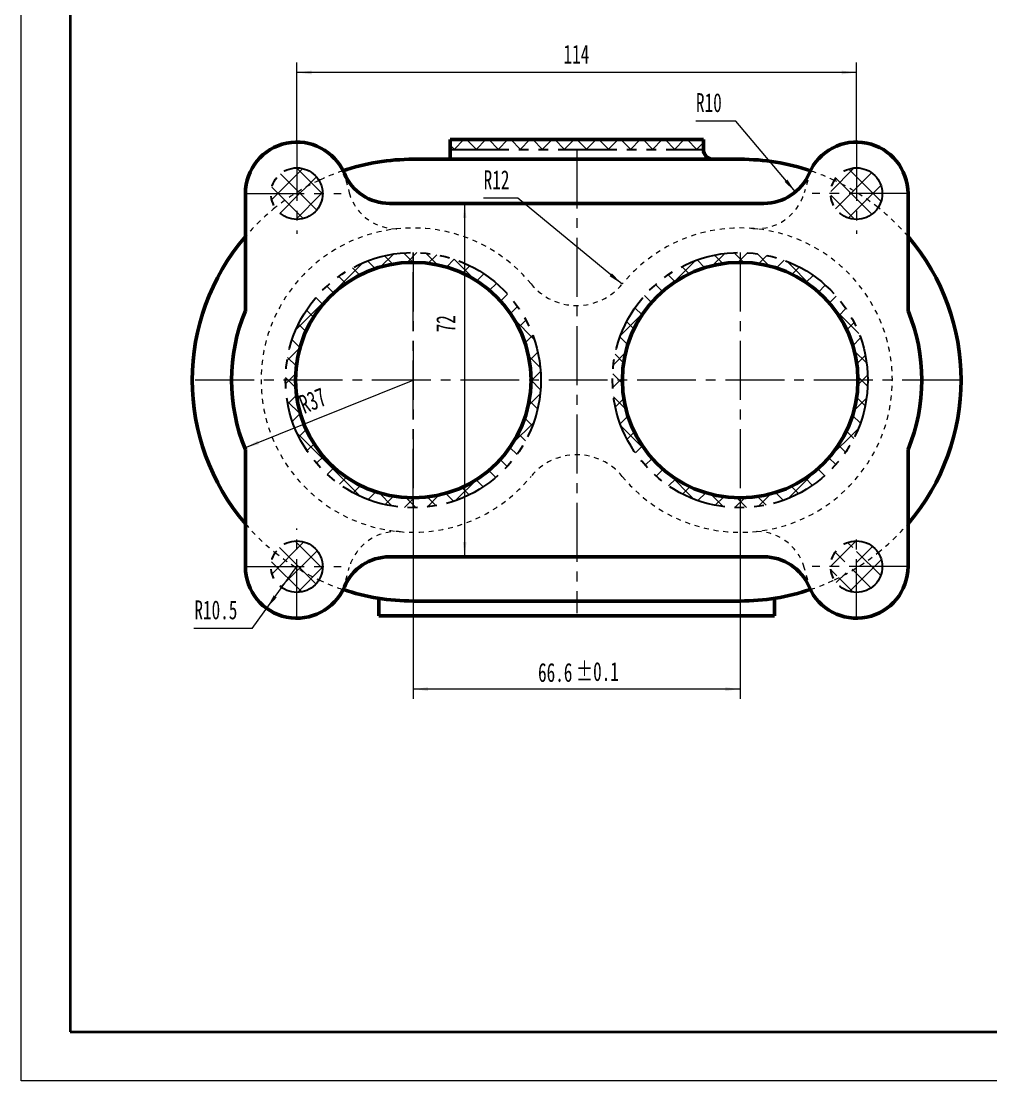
# Model space of a CAD drawing. Header units: millimetres. Extents: x -297 to 297, y -210 to 210.
# Drawn here: x -297 to -99.5, y -210 to 5.9 of the extents above; entities that cross this region are included whole.
import ezdxf

# ---------------------------------------------------------------- set-up
doc = ezdxf.new("R2010")
doc.units = ezdxf.units.MM
for name, pattern in [('双点画线', [22, 12, -2, 2, -2, 2, -2]), ('点画线', [18, 12, -2, 2, -2]), ('虚线', [2, 1, -1])]:
    doc.linetypes.add(name, pattern=pattern)
doc.layers.get('0').update_dxf_attribs({"lineweight": 35})
for name, color, linetype, lineweight in [('EB0', 7, 'Continuous', 35), ('中心线层', 1, '点画线', 18), ('剖面线层', 7, 'Continuous', 18), ('尺寸线层', 7, 'Continuous', 18), ('虚线层', 6, '虚线', 18)]:
    doc.layers.add(name, color=color, linetype=linetype, lineweight=lineweight)
doc.styles.add('标准', font='', dxfattribs={"width": 0.667})
doc.styles.get('标准').set_extended_font_data('宋体')
doc.dimstyles.new('标准', dxfattribs={"dimtxt": 3.853125, "dimasz": 3, "dimexe": 2, "dimexo": 0, "dimgap": 1.672723958333334, "dimtad": 1, "dimdec": 3, "dimdsep": 46, "dimtxsty": '标准', "dimblk": '_CAXARROW', "dimcen": 0, "dimdle": 5, "dimclrd": 256, "dimclre": 256, "dimclrt": 256, "dimazin": 2, "dimtfac": 0.7071067811865475, "dimtdec": 3, "dimtofl": 0, "dimtmove": 0, "dimatfit": 3, "dimfxl": 0, "dimfrac": 2, "dimtolj": 1, "dimtzin": 0, "dimlwd": 18, "dimarcsym": 0})
pattern_1 = [(45, (0, 0), (-2.245064030267288, 2.245064030267288), []), (135, (0, 0), (-2.245064030267288, -2.245064030267288), [])]

# ---------------------------------------------------------------- blocks, each defined once
blk = doc.blocks.new('*X22')
at = {"layer": '尺寸线层', "linetype": 'Continuous', "lineweight": 18, "char_height": 3.853125, "attachment_point": 1, "line_spacing_factor": 1.150569886022796, "style": '标准'}
for s, insert, width in [('\\T1.001;66.6', (-191.7172227302836, -124.867371234686), 31.84460674499999), ('\\T1.001;%%P0.1', (-183.9998092852836, -124.674714984686), 18.28676548)]:
    blk.add_mtext(s, dxfattribs=dict(at, insert=insert, width=width))
blk = doc.blocks.new('*X21')
at = {"layer": '尺寸线层', "linetype": 'Continuous', "lineweight": 18, "transparency": 16777216}
for points in [[(-217.1417338565336, -130.1922699163266), (-214.1417338565336, -130.5672699163266), (-214.1417338565336, -129.8172699163266)], [(-150.5417338565335, -130.1922699163266), (-153.5417338565335, -130.5672699163266), (-153.5417338565335, -129.8172699163266)]]:
    blk.add_hatch(color=256, dxfattribs=at).paths.add_polyline_path(points, flags=0)
for p, q in [((-217.1417338565337, -93.24681966565704), (-217.1417338565336, -132.1922699163266)), ((-150.5417338565336, -93.246819665657), (-150.5417338565335, -132.1922699163266)), ((-150.5417338565335, -130.1922699163266), (-217.1417338565336, -130.1922699163266))]:
    blk.add_line(p, q, dxfattribs=at)
blk.add_blockref('*X22', (0, 0), dxfattribs=at)
blk = doc.blocks.new('_CAXARROW')
blk.add_hatch(color=256).paths.add_polyline_path([(0, 0), (-1, 0.125), (-1, -0.125)], flags=0)
blk = doc.blocks.new('*X23')
at = {"layer": '尺寸线层', "linetype": 'Continuous', "lineweight": 18, "transparency": 16777216}
for points in [[(-206.6666531457783, -31.24681966565728), (-206.2916531457783, -34.24681966565728), (-207.0416531457783, -34.24681966565728)], [(-206.6666531457783, -103.2468196656573), (-206.2916531457783, -100.2468196656573), (-207.0416531457783, -100.2468196656573)]]:
    blk.add_hatch(color=256, dxfattribs=at).paths.add_polyline_path(points, flags=0)
for p, q in [((-208.6017625706378, -31.24681966565727), (-204.6666531457783, -31.24681966565728)), ((-206.6666531457783, -31.24681966565728), (-206.6666531457783, -103.2468196656573)), ((-208.6017625706378, -103.2468196656573), (-204.6666531457783, -103.2468196656573))]:
    blk.add_line(p, q, dxfattribs=at)
at = {"layer": '尺寸线层', "linetype": 'Continuous', "lineweight": 18, "transparency": 16777216, "insert": (-210.5208768957783, -55.75856621032787), "char_height": 3.853125, "width": 4.800138869999984, "attachment_point": 5, "rotation": 90, "line_spacing_factor": 1.150569886022796, "style": '标准'}
blk.add_mtext('\\T1.001;72', dxfattribs=at)
blk = doc.blocks.new('*X24')
at = {"layer": '尺寸线层', "linetype": 'Continuous', "lineweight": 18, "transparency": 16777216}
blk.add_hatch(color=256, dxfattribs=at).paths.add_polyline_path([(-174.5917989338237, -47.68637805356686), (-177.1431739510781, -46.06430822728629), (-176.6653913779243, -45.4861872946169)], flags=0)
for p, q in [((-195.8024850600407, -30.15700725401923), (-202.7996049291037, -30.15700725401922)), ((-174.5917989338237, -47.68637805356686), (-195.8024850600407, -30.15700725401923))]:
    blk.add_line(p, q, dxfattribs=at)
at = {"layer": '尺寸线层', "linetype": 'Continuous', "lineweight": 18, "transparency": 16777216, "insert": (-200.1664586791038, -26.41700725401923), "char_height": 3.853125, "width": 7.694168911874996, "attachment_point": 5, "line_spacing_factor": 1.150569886022796, "style": '标准'}
blk.add_mtext('\\T1.001;R12', dxfattribs=at)
blk = doc.blocks.new('*X25')
at = {"layer": '尺寸线层', "linetype": 'Continuous', "lineweight": 18, "transparency": 16777216}
blk.add_hatch(color=256, dxfattribs=at).paths.add_polyline_path([(-247.0136546957333, -113.7413704574677), (-245.5536255556695, -111.0939302012646), (-244.946871927683, -111.5347816897789)], flags=0)
for q in [(-240.8417338565336, -105.2468196656569), (-261.7993270359334, -117.8149704162264)]:
    blk.add_line((-249.9734270359334, -117.8149704162264), q, dxfattribs=at)
at = {"layer": '尺寸线层', "linetype": 'Continuous', "lineweight": 18, "transparency": 16777216, "insert": (-257.3346007859334, -114.0749704162264), "char_height": 3.853125, "width": 13.18239165187498, "attachment_point": 5, "line_spacing_factor": 1.150569886022796, "style": '标准'}
blk.add_mtext('\\T1.001;R10.5', dxfattribs=at)
blk = doc.blocks.new('*X26')
at = {"layer": '尺寸线层', "linetype": 'Continuous', "lineweight": 18, "transparency": 16777216}
blk.add_hatch(color=256, dxfattribs=at).paths.add_polyline_path([(-251.4642148585403, -81.06591145444287), (-248.8213693562378, -79.59758156951948), (-248.541252630789, -80.29330753577622)], flags=0)
blk.add_line((-251.4642148585403, -81.06591145444287), (-217.1417338565411, -67.24681966563749), dxfattribs=at)
at = {"layer": '尺寸线层', "linetype": 'Continuous', "lineweight": 18, "transparency": 16777216, "insert": (-237.6335203736655, -71.42245209101615), "char_height": 3.853125, "width": 10.0038489094844, "attachment_point": 5, "rotation": 21.93095253838497, "line_spacing_factor": 1.150569886022796, "style": '标准'}
blk.add_mtext('\\T1.001;R37', dxfattribs=at)
blk = doc.blocks.new('*X27')
at = {"layer": '尺寸线层', "linetype": 'Continuous', "lineweight": 18, "transparency": 16777216}
blk.add_hatch(color=256, dxfattribs=at).paths.add_polyline_path([(-139.2866482664675, -28.90575859563722), (-141.5027598908138, -26.84919002920494), (-140.9283395783275, -26.36696466217916)], flags=0)
for p, q in [((-151.4035849194601, -14.47222810445392), (-159.5663249194602, -14.47222810445392)), ((-139.2866482664675, -28.90575859563722), (-151.4035849194601, -14.47222810445392))]:
    blk.add_line(p, q, dxfattribs=at)
at = {"layer": '尺寸线层', "linetype": 'Continuous', "lineweight": 18, "transparency": 16777216, "insert": (-156.9117617163352, -10.73222810445392), "char_height": 3.853125, "width": 7.75841977124999, "attachment_point": 5, "line_spacing_factor": 1.150569886022796, "style": '标准'}
blk.add_mtext('\\T1.001;R10', dxfattribs=at)
blk = doc.blocks.new('*X28')
at = {"layer": '尺寸线层', "linetype": 'Continuous', "lineweight": 18, "transparency": 16777216}
for points in [[(-240.8417338565342, -4.564172406990119), (-237.8417338565342, -4.939172406989856), (-237.8417338565342, -4.189172406989856)], [(-126.8417338565357, -4.564172406980129), (-129.8417338565356, -4.939172406980392), (-129.8417338565357, -4.189172406980392)]]:
    blk.add_hatch(color=256, dxfattribs=at).paths.add_polyline_path(points, flags=0)
for p, q in [((-240.8417338565329, -18.74681966565709), (-240.8417338565343, -2.564172406990121)), ((-126.8417338565344, -18.7468196656572), (-126.8417338565358, -2.564172406980127)), ((-126.8417338565357, -4.564172406980129), (-240.8417338565342, -4.564172406990119))]:
    blk.add_line(p, q, dxfattribs=at)
at = {"layer": '尺寸线层', "linetype": 'Continuous', "lineweight": 18, "transparency": 16777216, "insert": (-183.9059897159102, -0.8241724069851237), "char_height": 3.853125, "width": 7.415748521250009, "attachment_point": 5, "line_spacing_factor": 1.150569886022796, "style": '标准'}
blk.add_mtext('\\T1.001;114', dxfattribs=at)

msp = doc.modelspace()

# ---------------------------------------------------------------- hatches: boundary and pattern name
at = {"layer": '剖面线层', "linetype": 'Continuous', "lineweight": 18}
h = msp.add_hatch(dxfattribs=at)
h.set_pattern_fill('ANSI37', color=256, style=0)
h.set_pattern_definition(pattern_1)
edge = h.paths.add_edge_path(flags=0)
edge.add_line((-183.8417338565337, -20.24681966567574), (-209.6417338565336, -20.24681966565709))
edge.add_line((-158.0417338565337, -20.24681966569437), (-183.8417338565337, -20.24681966567574))
edge.add_line((-158.0417338565337, -18.24681966565709), (-158.0417338565337, -20.24681966569437))
edge.add_line((-209.6417338565336, -18.24681966565709), (-158.0417338565337, -18.24681966565709))
edge.add_line((-209.6417338565336, -20.24681966565709), (-209.6417338565336, -18.24681966565709))
h = msp.add_hatch(dxfattribs=at)
h.set_pattern_fill('ANSI37', color=256, style=0)
h.set_pattern_definition(pattern_1)
edge = h.paths.add_edge_path(flags=0)
edge.add_line((-240.841733856533, -29.24681966565704), (-241.2456754429214, -29.24681966565704))
edge.add_line((-240.8417338565329, -28.99358450835541), (-240.841733856533, -29.24681966565704))
edge.add_arc((-217.1417338561619, -67.24681966624759), 45.00000000069541, 121.7805103451318, 122.3875385330901)
edge.add_arc((-240.8417338565336, -29.24681966565722), 5.249999999999982, 269.9999999999898, 359.9999999999923)
edge.add_line((-240.8417338565339, -29.24681966565702), (-235.5917338565337, -29.24681966565702))
edge.add_line((-240.8417338565346, -34.4968196656572), (-240.8417338565339, -29.24681966565702))
edge.add_arc((-240.8417338565337, -29.2468196656572), 5.249999999999665, 212.956701634338, 270)
edge.add_line((-240.8417338565338, -29.24681966565702), (-240.8417338565346, -34.4968196656572))
edge.add_line((-241.2456754429214, -29.24681966565703), (-240.8417338565338, -29.24681966565702))
edge.add_arc((-217.1417338565358, -67.24681966565421), 44.99999999999638, 122.3875385330921, 128.6498673587593)
edge.add_arc((-217.1417338565358, -67.24681966565421), 44.99999999999638, 122.3875385330921, 128.6498673587593)
edge.add_line((-246.0917338565337, -29.24681966565703), (-241.2456754429214, -29.24681966565703))
edge.add_arc((-240.8417338565334, -29.24681966565712), 5.250000000000284, 180.0000000000007, 212.9567016343387)
edge = h.paths.add_edge_path(flags=0)
edge.add_line((-241.245675442916, -29.24681966565703), (-246.0917338565337, -29.24681966565703))
edge.add_arc((-217.1417338567144, -67.24681966536856), 44.9999999996566, 121.7805103451232, 122.3875385330893)
edge.add_line((-240.8417338565329, -23.9968196656572), (-240.8417338565329, -28.99358450835609))
edge.add_arc((-240.8417338565337, -29.24681966565719), 5.249999999999989, 89.99999999999007, 179.9999999999871)
edge = h.paths.add_edge_path(flags=0)
edge.add_arc((-217.1417338565335, -67.24681966565643), 44.99999999999991, 115.252410039859, 121.7805103451236)
edge.add_arc((-240.8417338565337, -29.24681966565714), 5.250000000002968, 30.94557576428099, 90.00000000000033)
edge.add_line((-240.8417338565336, -28.99358450835545), (-240.8417338565329, -23.9968196656572))
edge = h.paths.add_edge_path(flags=0)
edge.add_line((-240.8417338565332, -105.246819665657), (-240.8417338565332, -105.5000548229608))
edge.add_line((-241.2456754429214, -105.246819665657), (-240.8417338565332, -105.246819665657))
edge.add_arc((-217.1417338568693, -67.24681966618914), 44.99999999937083, 237.6124614669056, 238.2194896548831)
edge.add_arc((-240.8417338565336, -105.2468196656568), 5.249999999999976, 329.054424235718, 359.9999999999965)
edge.add_line((-240.8417338565333, -105.246819665657), (-235.5917338565337, -105.246819665657))
edge.add_line((-240.8417338565333, -105.5000548229609), (-240.8417338565333, -105.246819665657))
edge.add_arc((-217.1417338565308, -67.24681966565254), 45.0000000000049, 238.2194896548781, 244.7475899601355)
edge.add_arc((-240.8417338565338, -105.2468196656568), 5.249999999999957, 270.0000000000065, 329.0544242357254)
edge.add_arc((-217.1417338565317, -67.24681966565403), 45.00000000000327, 238.2194896548779, 244.7475899601355)
edge.add_line((-240.8417338565331, -110.4968196656567), (-240.8417338565333, -105.5000548229609))
edge.add_line((-240.8417338565333, -105.5000548229609), (-240.8417338565333, -110.4968196656567))
edge.add_arc((-217.1417338561747, -67.2468196650866), 45.00000000067397, 237.6124614669107, 238.2194896548706)
edge.add_line((-246.0917338565337, -105.246819665657), (-241.2456754429215, -105.246819665657))
edge.add_arc((-240.8417338565337, -105.2468196656567), 5.25, 180, 269.9999999999966)
edge = h.paths.add_edge_path(flags=0)
edge.add_line((-241.2456754429218, -105.246819665657), (-246.0917338565337, -105.246819665657))
edge.add_arc((-217.1417338565375, -67.24681966566266), 44.99999999999331, 231.350132641245, 237.6124614669074)
edge.add_arc((-240.8417338565338, -105.2468196656567), 5.250000000001425, 147.0432983656666, 180.0000000000061)
edge = h.paths.add_edge_path(flags=0)
edge.add_line((-240.8417338565329, -105.246819665657), (-241.2456754429215, -105.246819665657))
edge.add_line((-240.8417338565329, -99.99681966565669), (-240.8417338565329, -105.246819665657))
edge.add_arc((-240.8417338565336, -105.2468196656568), 5.250000000000085, 89.99999999999038, 147.0432983656595)
edge.add_arc((-217.1417338565326, -67.24681966565572), 45.00000000000188, 231.3501326412537, 237.6124614669092)
edge = h.paths.add_edge_path(flags=0)
edge.add_line((-235.5917338565337, -105.246819665657), (-240.8417338565332, -105.246819665657))
edge.add_arc((-240.8417338565338, -105.2468196656567), 5.250000000000028, 1.550899044675535e-13, 90.00000000000281)
edge.add_line((-240.8417338565332, -105.246819665657), (-240.8417338565332, -99.99681966565669))
edge = h.paths.add_edge_path(flags=0)
edge.add_arc((-150.5417338564044, -67.24681966586422), 44.99999999975373, 301.7805103451267, 302.387538533095)
edge.add_line((-126.8417338565332, -105.2468196656571), (-126.4377922701457, -105.2468196656571))
edge.add_line((-126.8417338565332, -105.5000548229578), (-126.8417338565332, -105.2468196656571))
edge.add_line((-121.5917338565337, -105.2468196656571), (-126.4377922701457, -105.2468196656571))
edge.add_arc((-126.8417338565339, -105.2468196656568), 5.250000000000156, 4.652697134026492e-13, 32.95670163434033)
edge.add_arc((-150.5417338565349, -67.24681966565596), 45.00000000000174, 302.3875385330931, 308.649867358755)
edge.add_line((-126.4377922701456, -105.2468196656571), (-126.8417338565332, -105.2468196656571))
edge.add_arc((-150.5417338565324, -67.24681966565959), 44.99999999999734, 302.3875385330928, 308.6498673587544)
edge.add_arc((-126.8417338565337, -105.2468196656567), 5.250000000001255, 32.95670163433313, 90)
edge = h.paths.add_edge_path(flags=0)
edge.add_line((-126.8417338565332, -105.2468196656571), (-126.841733856533, -99.99681966565674))
edge.add_line((-126.8417338565346, -105.2468196656571), (-132.0917338565337, -105.2468196656571))
edge.add_line((-126.8417338565346, -99.99681966565674), (-126.8417338565346, -105.2468196656571))
edge.add_arc((-126.8417338565337, -105.2468196656567), 5.249999999999972, 90.00000000000978, 180.0000000000144)
edge.add_arc((-150.5417338565312, -67.24681966566183), 44.99999999999498, 295.2524100398647, 301.7805103451266)
edge.add_line((-126.8417338565332, -105.2468196656571), (-126.8417338565332, -105.5000548229578))
edge.add_line((-132.0917338565337, -105.2468196656571), (-126.8417338565332, -105.2468196656571))
edge.add_arc((-126.8417338565337, -105.2468196656567), 5.250000000000043, 180.0000000000005, 210.9455757642781)
edge.add_arc((-126.8417338565337, -105.2468196656567), 5.249999999998818, 210.9455757642814, 269.9999999999995)
edge.add_line((-126.8417338565322, -105.5000548229577), (-126.8417338565322, -110.4968196656567))
edge.add_arc((-150.5417338565365, -67.24681966565177), 45.00000000000637, 295.2524100398654, 301.7805103451267)
edge = h.paths.add_edge_path(flags=0)
edge.add_arc((-126.8417338565338, -105.2468196656567), 5.250000000000028, 270.0000000000164, 360.0000000000118)
edge.add_line((-126.4377922701496, -105.2468196656571), (-121.5917338565337, -105.2468196656571))
edge.add_arc((-150.5417338563878, -67.24681966589017), 44.99999999972293, 301.7805103451261, 302.3875385330907)
edge.add_line((-126.8417338565335, -110.4968196656567), (-126.8417338565322, -105.5000548229578))
edge = h.paths.add_edge_path(flags=0)
edge.add_line((-126.437792270146, -29.24681966565714), (-126.8417338565335, -29.24681966565714))
edge.add_arc((-150.5417338562852, -67.24681966526094), 44.99999999953221, 57.61246146690418, 58.21948965487837)
edge.add_line((-126.8417338565335, -29.24681966565711), (-126.8417338565344, -28.9935845083554))
edge.add_line((-126.8417338565344, -23.99681966565726), (-126.8417338565344, -28.99358450835599))
edge.add_arc((-126.8417338565337, -29.24681966565727), 5.250000000000011, 90.00000000000821, 149.0544242357264)
edge.add_arc((-150.5417338565336, -67.24681966565802), 44.99999999999843, 58.21948965487645, 64.74758996013388)
edge.add_line((-126.8417338565343, -29.24681966565712), (-132.0917338565337, -29.24681966565709))
edge.add_line((-126.8417338565344, -28.99358450835536), (-126.8417338565343, -29.24681966565712))
edge.add_arc((-150.541733856532, -67.24681966565504), 44.99999999999504, 58.2194896548762, 64.74758996013998)
edge.add_arc((-126.8417338565337, -29.2468196656573), 5.250000000001862, 149.0544242357214, 179.9999999999986)
edge.add_line((-126.8417338565335, -29.24681966565711), (-126.8417338565328, -34.49681966565726))
edge.add_line((-132.0917338565337, -29.24681966565709), (-126.8417338565335, -29.24681966565711))
edge.add_arc((-126.8417338565337, -29.24681966565721), 5.250000000000043, 180.0000000000005, 270.0000000000017)
edge.add_arc((-126.8417338565338, -29.24681966565727), 5.249999999999993, 270.0000000000096, 327.0432983656716)
edge.add_arc((-150.5417338565307, -67.24681966565282), 44.99999999999461, 51.35013264124755, 57.61246146690808)
edge.add_line((-126.8417338565335, -29.24681966565712), (-126.4377922701459, -29.24681966565714))
edge.add_line((-126.8417338565328, -34.49681966565726), (-126.8417338565335, -29.24681966565712))
edge = h.paths.add_edge_path(flags=0)
edge.add_arc((-126.8417338565338, -29.2468196656572), 5.250000000000881, 327.0432983656648, 360.0000000000007)
edge.add_line((-126.437792270146, -29.24681966565714), (-121.5917338565337, -29.24681966565714))
edge.add_arc((-150.5417338565285, -67.2468196656498), 44.99999999999087, 51.35013264124734, 57.61246146690846)
edge = h.paths.add_edge_path(flags=0)
edge.add_arc((-150.5417338561394, -67.2468196650292), 44.99999999925841, 57.61246146690289, 58.21948965488074)
edge.add_line((-121.5917338565337, -29.24681966565714), (-126.437792270146, -29.24681966565714))
edge.add_arc((-126.8417338565337, -29.24681966565725), 5.25, 359.9999999999999, 449.9999999999987)
edge.add_line((-126.8417338565338, -28.99358450835538), (-126.8417338565344, -23.99681966565726))
h = msp.add_hatch(dxfattribs=at)
h.set_pattern_fill('ANSI37', color=256, style=0)
h.set_pattern_definition(pattern_1)
edge = h.paths.add_edge_path(flags=0)
edge.add_line((-240.8417338565338, -29.24681966565703), (-240.8417338565329, -28.9935845083553))
edge.add_line((-235.5917338565337, -29.24681966565703), (-240.8417338565338, -29.24681966565703))
edge.add_arc((-240.8417338565335, -29.24681966565712), 5.249999999999773, 359.9999999999991, 390.9455757642801)
edge.add_arc((-217.1417338565307, -67.24681966566165), 45.00000000000537, 115.2524100398668, 121.7805103451244)
h = msp.add_hatch(dxfattribs=at)
h.set_pattern_fill('ANSI37', color=256, style=0)
h.set_pattern_definition(pattern_1)
edge = h.paths.add_edge_path(flags=0)
edge.add_line((-241.1417338565337, -67.24681966565727), (-243.1417338565337, -67.24681966565727))
edge.add_arc((-217.1417338565337, -67.24681966565704), 23.99999999999999, 90.00000000000007, 180.0000000000007)
edge.add_line((-217.1417338565337, -41.24681966565703), (-217.1417338565337, -43.24681966565703))
edge.add_arc((-217.1417338565336, -67.24681966565713), 26.00000000000007, 90.00000000000018, 134.8428449333917)
edge.add_arc((-217.1417338565336, -67.24681966565709), 26.00000000000009, 134.8428449333911, 179.9999999999999)
edge.add_line((-217.1417338565337, -91.24681966565704), (-217.1417338565337, -93.24681966565704))
edge.add_arc((-217.1417338565337, -67.24681966565706), 23.99999999999997, 179.9999999999999, 269.9999999999992)
edge.add_line((-243.1417338565337, -67.24681966565727), (-241.1417338565337, -67.24681966565727))
edge.add_arc((-217.1417338565337, -67.24681966565706), 25.99999999999997, 179.9999999999999, 244.5599128946019)
edge.add_arc((-217.1417338565336, -67.2468196656569), 26.00000000000015, 244.5599128946037, 269.9999999999998)
edge.add_line((-217.1417338565337, -93.24681966565704), (-217.1417338565337, -91.24681966565704))
edge.add_arc((-217.1417338565336, -67.24681966565706), 25.99999999999997, 269.9999999999999, 359.9999999999995)
edge = h.paths.add_edge_path(flags=0)
edge.add_line((-193.1417338565337, -67.24681966565727), (-191.1417338565337, -67.24681966565727))
edge.add_arc((-217.1417338565336, -67.24681966565706), 23.99999999999997, 269.9999999999999, 359.9999999999994)
edge = h.paths.add_edge_path(flags=0)
edge.add_line((-191.1417338565337, -67.24681966565727), (-193.1417338565337, -67.24681966565727))
edge.add_arc((-217.1417338565336, -67.24681966565703), 25.99999999999997, 0, 90.00000000000087)
edge.add_line((-217.1417338565337, -43.24681966565703), (-217.1417338565337, -41.24681966565703))
edge.add_arc((-217.1417338565336, -67.24681966565703), 24, 0, 90.00000000000081)
edge = h.paths.add_edge_path(flags=0)
edge.add_line((-150.5417338565336, -93.24681966565704), (-150.5417338565336, -91.24681966565704))
edge.add_arc((-150.5417338565337, -67.24681966565703), 26.00000000000003, 270.0000000000001, 359.9999999999992)
edge.add_line((-126.5417338565337, -67.24681966565727), (-124.5417338565337, -67.24681966565727))
edge.add_arc((-150.5417338565337, -67.24681966565706), 24, 269.9999999999999, 359.9999999999992)
edge.add_line((-150.5417338565336, -91.24681966565704), (-150.5417338565336, -93.24681966565704))
edge.add_arc((-150.5417338565337, -67.24681966565704), 24, 180, 269.9999999999991)
edge.add_line((-176.5417338565337, -67.24681966565727), (-174.5417338565337, -67.24681966565727))
edge.add_arc((-150.5417338565337, -67.24681966565704), 26, 180, 269.9999999999991)
edge = h.paths.add_edge_path(flags=0)
edge.add_line((-174.5417338565337, -67.24681966565727), (-176.5417338565337, -67.24681966565727))
edge.add_arc((-150.5417338565337, -67.24681966565704), 24, 90.00000000000014, 180.0000000000007)
edge.add_line((-150.5417338565337, -41.24681966565703), (-150.5417338565337, -43.24681966565703))
edge.add_arc((-150.5417338565337, -67.24681966565704), 26, 90.00000000000013, 180.0000000000007)
edge = h.paths.add_edge_path(flags=0)
edge.add_arc((-150.5417338565337, -67.24681966565703), 23.99999999999997, 359.9999999999999, 450.0000000000009)
edge.add_line((-124.5417338565337, -67.24681966565727), (-126.5417338565337, -67.24681966565727))
edge.add_arc((-150.5417338565337, -67.24681966565706), 26.00000000000003, 3.13162307097946e-14, 90.00000000000074)
edge.add_line((-150.5417338565337, -43.24681966565703), (-150.5417338565337, -41.24681966565703))

# ---------------------------------------------------------------- linework, layer by layer
at = {"layer": 'EB0', "color": 0, "linetype": 'Continuous', "lineweight": 18}
for p, q in [((-297, -210), (-297, 210)), ((297, -210), (-297, -210))]:
    msp.add_line(p, q, dxfattribs=at)
at = {"layer": 'EB0', "color": 0, "linetype": 'Continuous', "lineweight": 35}
for p, q in [((-286.9999946410202, 200.0000156482196), (-287.0000053589789, -199.9999843517804)), ((-287.0000053589789, -199.9999843517804), (286.9999946410207, -199.999999732051))]:
    msp.add_line(p, q, dxfattribs=at)
at = {"layer": 'EB0', "linetype": 'Continuous', "lineweight": 50}
for p, q in [((-209.6417338565336, -18.24681966565709), (-158.0417338565337, -18.24681966565709)), ((-209.6417338565336, -22.24681966565709), (-209.6417338565336, -18.24681966565709)), ((-158.0417338565337, -18.24681966565709), (-158.0417338565337, -20.24681966565709)), ((-150.5417306818777, -22.24681966564469), (-217.1417338565338, -22.24681966565862)), ((-251.3417338565341, -29.24681966565703), (-251.3417338565337, -53.12732958984049)), ((-116.3417338565333, -29.24681966565714), (-116.3417338565332, -53.12732958984152)), ((-145.7163177383991, -31.24681966565726), (-221.9671442906767, -31.24681966565727)), ((-251.3417338565341, -81.36630974143368), (-251.3417338565341, -105.246819665657)), ((-116.3417338565333, -81.36630974143345), (-116.3417338565333, -105.2468196656571)), ((-145.7163198674025, -103.2468196656573), (-221.9671464193316, -103.2468196656573)), ((-224.1417338565337, -111.6990399772029), (-224.1417338565337, -115.246819665657)), ((-217.1417338565337, -112.2468196656571), (-150.5417338565336, -112.2468196656571)), ((-143.5417338565336, -111.6990399772031), (-143.5417338565336, -115.2468196656571)), ((-224.1417338565338, -115.246819665657), (-143.5417338565335, -115.2468196656571))]:
    msp.add_line(p, q, dxfattribs=at)
at = {"layer": 'EB0', "linetype": '双点画线', "lineweight": 25}
msp.add_line((-209.6417338565336, -20.24681966565709), (-158.0417338565337, -20.24681966565709), dxfattribs=at)
for centre, radius in [((-240.8417338565337, -29.2468196656572), 5.25), ((-126.8417338565337, -29.24681966565726), 5.25), ((-217.1417338565337, -67.24681966565704), 26), ((-217.1417338565337, -67.24681966565704), 26), ((-150.5417338565337, -67.24681966565704), 26), ((-240.8417338565337, -105.2468196656567), 5.25), ((-126.8417338565337, -105.2468196656567), 5.25)]:
    msp.add_circle(centre, radius, dxfattribs=at)
at = {"layer": 'EB0', "linetype": 'Continuous', "lineweight": 50}
for centre in [(-217.1417338565337, -67.24681966565704), (-150.5417338565337, -67.24681966565704)]:
    msp.add_circle(centre, 24, dxfattribs=at)
for centre, radius, start, end in [((-240.8417338565337, -29.24681966565714), 10.50000000000014, 22.9696727791848, 179.9999999999984), ((-126.8417338565337, -29.2468196656572), 10.5, 0, 157.0303210211938), ((-156.041733856571, -20.24681966569437), 1.999999999962711, 179.9999999999999, 269.9999999995579), ((-217.1417338565338, -67.2468196656559), 44.9999999999989, 90.00000359183305, 108.6260823721235), ((-150.5417338565334, -67.24681966565704), 44.99999999999978, 71.37391763546506, 89.99999595790305), ((-221.9671413910991, -21.24681003620613), 10.00000962945155, 202.9697170941346, 269.9999833866611), ((-145.7163158989044, -21.24682577468935), 9.999993890968065, 269.9999894604648, 337.0303491352121), ((-217.1417338565336, -67.24681966565704), 44.99999999999987, 139.464197888683, 220.5358021113204), ((-150.5417338565334, -67.24681966565727), 44.99999999999967, 319.4641978886783, 40.53580211131408), ((-217.1417338565411, -67.24681966563749), 37.00000000000043, 157.5666884254359, 202.4333115745757), ((-150.5417338565264, -67.24681966563755), 37.00000000000043, 337.5666884254255, 22.43331157456526), ((-221.9671452946267, -113.2468234009084), 10.00000373525121, 90.00000644408202, 157.0303077092447), ((-145.7163198028538, -113.2468194514581), 9.999999785800831, 22.96967567096745, 90), ((-240.8417338565336, -105.2468196656569), 10.5, 180, 337.030324899071), ((-126.8417338565339, -105.2468196656571), 10.49999999999998, 202.9696766567235, 2.481438471480876e-12), ((-217.1417338565336, -67.24681966565772), 44.99999999999932, 251.5113291307395, 270.0000035918156), ((-150.5417338565338, -67.2468196656559), 45.00000000000126, 269.9999959579023, 288.4886713213186)]:
    msp.add_arc(centre, radius, start, end, dxfattribs=at)
at = {"layer": '中心线层', "linetype": '点画线', "lineweight": 18}
for p, q in [((-240.8417338565329, -18.74681966565709), (-240.8417338565346, -37.4495146305245)), ((-126.8417338565344, -18.7468196656572), (-126.8417338565328, -37.44951463052462)), ((-183.8417338565337, -20.24681966565703), (-183.8417338565337, -114.7468196656571)), ((-251.3417338565341, -29.24681966565703), (-231.7913106277882, -29.24681966565703)), ((-116.3417338565333, -29.24681966565714), (-135.8921570852792, -29.24681966565709)), ((-217.1417338565337, -41.24681966565709), (-217.1417338565337, -93.24681966565704)), ((-217.1417338565337, -93.24681966565699), (-217.1417338565337, -41.24681966565703)), ((-150.5417338565337, -41.24681966565709), (-150.5417338565336, -93.246819665657)), ((-105.5417338565337, -67.24681966565727), (-262.1417338565334, -67.24681966565727)), ((-240.8417338565329, -115.746819665657), (-240.8417338565333, -97.47148155107199)), ((-126.8417338565346, -115.7468196656571), (-126.8417338565322, -97.99840003571161)), ((-251.3417338565341, -105.246819665657), (-231.7913106277882, -105.246819665657)), ((-116.3417338565334, -105.2468196656571), (-135.8921570852793, -105.2468196656571))]:
    msp.add_line(p, q, dxfattribs=at)
at = {"layer": '虚线层', "color": 6, "linetype": '虚线', "lineweight": 18}
for p, q in [((-231.4369442707207, -24.57777984503186), (-230.1697838692855, -29.09113153084762)), ((-136.2465234423466, -24.57777984503191), (-137.5136838437818, -29.09113153084768)), ((-231.4369442707208, -109.9158594862826), (-230.1697838692856, -105.4025078004668)), ((-136.2465234423466, -109.9158594862826), (-137.5136838437818, -105.4025078004669))]:
    msp.add_line(p, q, dxfattribs=at)
for centre, radius, start, end in [((-217.1417338565415, -67.24681966563749), 44.999999999979, 108.6260823721172, 115.252410039868), ((-150.5417338565356, -67.24681966566182), 45.00000000000501, 64.74758996013351, 71.37391763545779), ((-217.1417338565311, -67.24681966566091), 45.00000000000455, 115.252410039863, 128.6498673587504), ((-150.5417338565311, -67.2468196656534), 44.99999999999542, 51.35013264124578, 64.747589960136), ((-220.5420413359819, -26.38806406731342), 9.99999999999997, 195.6825229774761, 274.7572511577064), ((-147.1414263770854, -26.38806406731346), 9.99999999999997, 265.2427488422932, 344.3174770225233), ((-217.141733856539, -67.24681966565113), 44.99999999999184, 128.6498673587583, 139.464197888689), ((-150.5417338565379, -67.24681966566114), 45.00000000000576, 40.53580211131714, 51.35013264124679), ((-217.1417338565337, -67.24681966565699), 31.00000000000001, 39.24764903452005, 320.7523509654815), ((-150.5417338565337, -67.24681966565703), 31, 219.2476490345178, 140.7523509654793), ((-183.8417338565337, -40.04185688310588), 11.99999999999989, 219.2476490345151, 320.7523509654785), ((-183.8417338565337, -94.45178244820848), 12.00000000000009, 39.24764903452005, 140.7523509654823), ((-217.1417338565322, -67.24681966565522), 45.00000000000227, 220.5358021113179, 231.3501326412519), ((-150.5417338565297, -67.24681966566136), 44.99999999999415, 308.6498673587541, 319.4641978886812), ((-220.542041335982, -108.105575264001), 9.999999999999964, 85.24274884229138, 164.3174770225214), ((-147.1414263770854, -108.1055752640011), 9.999999999999961, 15.68252297747647, 94.75725115770668), ((-217.1417338565324, -67.24681966565545), 45.00000000000195, 231.3501326412456, 244.7475899601342), ((-150.5417338565334, -67.24681966565795), 44.99999999999912, 295.2524100398646, 308.6498673587536), ((-217.1417338565399, -67.24681966567273), 44.99999999998311, 244.7475899601333, 251.5113291307434), ((-150.5417338565391, -67.24681966564499), 45.00000000001324, 288.4886713213163, 295.2524100398649)]:
    msp.add_arc(centre, radius, start, end, dxfattribs=at)

# ---------------------------------------------------------------- dimensions: what is measured, and where the dimension line sits
at = {"layer": '尺寸线层', "linetype": 'Continuous', "lineweight": 18}
for base, p1, p2, angle, override, picture, middle in [((-240.8417338565342, -4.564172406990122), (-126.8417338565344, -18.7468196656572), (-240.8417338565329, -18.74681966565709), 5.002220859751105e-12, {"dimsah": 1, "dimtfill": 1, "dimtzin": 0}, '*X28', (-183.8417388565352, -0.8241724069851237)), ((-217.1417338565336, -130.1922699163267), (-150.5417338565336, -93.246819665657), (-217.1417338565337, -93.24681966565704), 1.1368683772161603e-13, {"dimsah": 1, "dimtol": 1, "dimtp": 0.1, "dimtm": 0.1, "dimtfac": 1, "dimtfill": 1, "dimtzin": 0}, '*X21', (-183.8417388565336, -126.4522699163266))]:
    dim = msp.add_linear_dim(base=base, p1=p1, p2=p2, angle=angle, dimstyle='标准', override=override, dxfattribs=at)
    dim.commit()
    dim.dimension.update_dxf_attribs({"geometry": picture, "text_midpoint": middle})
for center, mpoint, override, picture, middle in [((-145.7163158989044, -21.24682577468935), (-139.2866482664675, -28.90575859563722), {"dimtih": 1, "dimtoh": 1, "dimpost": 'R<>', "dimsah": 1, "dimtmove": 2, "dimtfill": 1, "dimtzin": 0}, '*X27', (-156.8189549194602, -14.33151456278725)), ((-183.8417338565337, -40.04185688310588), (-174.5917989338237, -47.68637805356686), {"dimtih": 1, "dimtoh": 1, "dimpost": 'R<>', "dimsah": 1, "dimtmove": 2, "dimtfill": 1, "dimtzin": 0}, '*X24', (-200.0522349291037, -30.01629371235256)), ((-217.1417338565411, -67.24681966563749), (-251.4642148585403, -81.06591145444287), {"dimpost": 'R<>', "dimsah": 1, "dimtmove": 2, "dimtfill": 1, "dimtzin": 0}, '*X26', (-236.1295868704694, -74.89180557608306)), ((-240.8417338565336, -105.2468196656569), (-247.0136546957333, -113.7413704574677), {"dimtih": 1, "dimtoh": 1, "dimpost": 'R<>', "dimsah": 1, "dimtmove": 2, "dimtfill": 1, "dimtzin": 0}, '*X25', (-257.2203770359334, -117.6742568745598))]:
    dim = msp.add_radius_dim(center=center, mpoint=mpoint, dimstyle='标准', override=override, dxfattribs=at)
    dim.commit()
    dim.dimension.update_dxf_attribs({"geometry": picture, "text_midpoint": middle})
dim = msp.add_linear_dim(base=(-206.6666531457782, -103.2468196656573), p1=(-208.6017625706378, -31.24681966565727), p2=(-208.6017625706378, -103.2468196656573), angle=90, dimstyle='标准', override={"dimsah": 1, "dimtfill": 1, "dimtzin": 0}, dxfattribs=at)
dim.commit()
dim.dimension.update_dxf_attribs({"geometry": '*X23', "text_midpoint": (-210.4066531457783, -55.75856621032786), "dimtype": 160})

doc.saveas('drawing.dxf')
